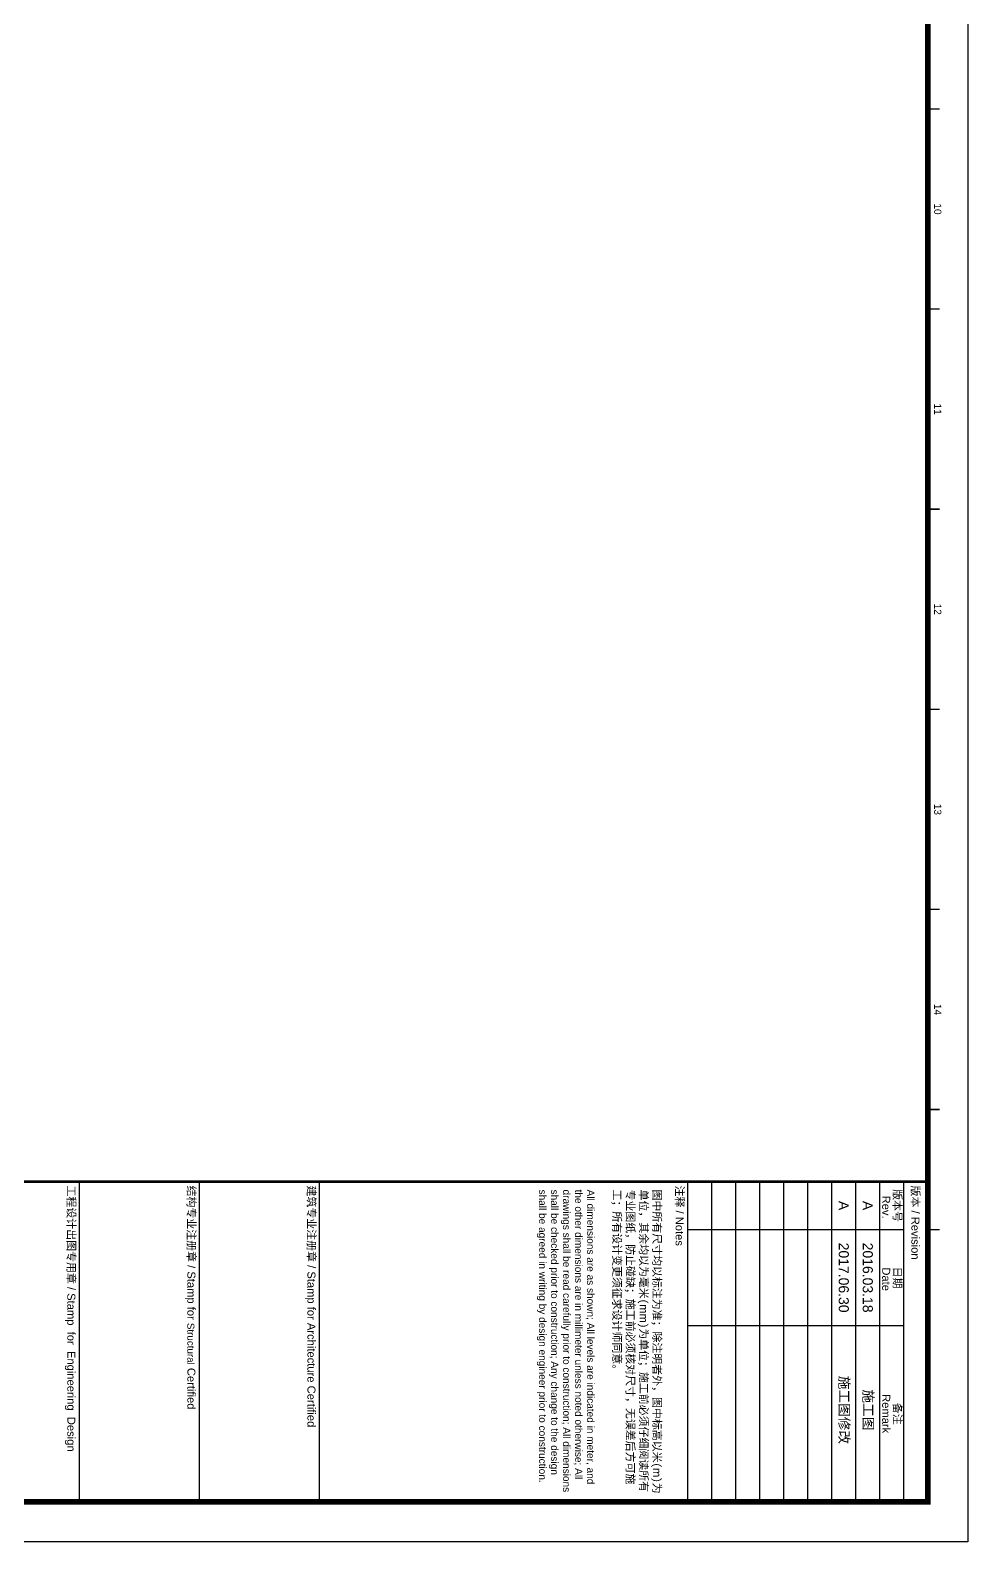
# Model space of a CAD drawing. Extents: x 447078 to 1776277, y 243534 to 519428.
# Drawn here: x 560708 to 565394, y 295999 to 303553 of the extents above; entities that cross this region are included whole.
import ezdxf
from ezdxf.enums import TextEntityAlignment as Align

# ---------------------------------------------------------------- set-up
doc = ezdxf.new("R2010")
doc.units = 0
doc.header["$LTSCALE"] = 1000
doc.header["$MEASUREMENT"] = 0
for name, color, linetype in [('G-0-XREF', 2, 'Continuous'), ('图框CCDI_B0GA1+0.00$0$G-ANNO-TEXT', 33, 'Continuous'), ('图框CCDI_B0GA1+0.00$0$G-BORD', 3, 'Continuous')]:
    doc.layers.add(name, color=color, linetype=linetype)
doc.styles.add('图框CCDI_B0GA1+0.00$0$CCDI_T_G01', font='arial.ttf')
doc.styles.add('图框CCDI_B0GA1+0.00$0$Standard', font='txt')

# ---------------------------------------------------------------- blocks, each defined once
blk = doc.blocks.new('图框CCDI_B0GA1+0.00')
at = {"layer": '图框CCDI_B0GA1+0.00$0$G-BORD'}
blk.add_lwpolyline([(0, 59400), (84100, 59400), (84100, 0), (0, 0)], close=True, dxfattribs=at)
for points, const_width in [([(48300, 58400), (48300, 58700)], 35), ([(53300, 58400), (53300, 58700)], 35), ([(58300, 58400), (58300, 58700)], 35), ([(63300, 58400), (63300, 58700)], 35), ([(68300, 58400), (68300, 58700)], 35), ([(73300, 58400), (73300, 58700)], 35), ([(76300, 58400), (76300, 58700)], 35), ([(75100, 1000), (75100, 58400)], 70), ([(75100, 57800), (83100, 57800)], 35), ([(76300, 52400), (76300, 57800)], 35), ([(78700, 52400), (78700, 57800)], 35), ([(75100, 57200), (83100, 57200)], 35), ([(75100, 56600), (83100, 56600)], 35), ([(75100, 56000), (83100, 56000)], 35), ([(75100, 55400), (83100, 55400)], 35), ([(75100, 54800), (83100, 54800)], 35), ([(75100, 54200), (83100, 54200)], 35), ([(75100, 53600), (83100, 53600)], 35), ([(75100, 53000), (83100, 53000)], 35), ([(75100, 52400), (83100, 52400)], 35), ([(75100, 43200), (83100, 43200)], 35), ([(75100, 40200), (83100, 40200)], 35), ([(75100, 37200), (83100, 37200)], 35)]:
    blk.add_lwpolyline(points, dxfattribs=dict(at, const_width=const_width))
at = {"layer": '图框CCDI_B0GA1+0.00$0$G-BORD', "const_width": 140}
blk.add_lwpolyline([(3300, 58400), (83100, 58400), (83100, 1000), (3300, 1000)], close=True, dxfattribs=at)
at = {"layer": '图框CCDI_B0GA1+0.00$0$G-ANNO-TEXT', "style": '图框CCDI_B0GA1+0.00$0$CCDI_T_G01'}
for s, p in [('10', (50800, 58650)), ('11', (55800, 58650)), ('12', (60800, 58650)), ('13', (65800, 58650)), ('14', (70800, 58650))]:
    blk.add_text(s, height=180, dxfattribs=at).set_placement(p, align=Align.MIDDLE_CENTER)
at = {"layer": '图框CCDI_B0GA1+0.00$0$G-ANNO-TEXT'}
for s, insert, char_height, width, attachment_point, style in [('{\\fSimSun|b0|i0|c134|p54;版本} / Revision', (75200, 58080), 200, 7900, 4, '图框CCDI_B0GA1+0.00$0$CCDI_T_G01'), ('{\\fArial|b0|i0|c0|p34;2016.03.18}', (77500, 56900), 250, 2400, 5, '图框CCDI_B0GA1+0.00$0$Standard'), ('{\\fSimSun|b0|i0|c134|p2;施工图}', (80806, 56900), 250, 2400, 5, '图框CCDI_B0GA1+0.00$0$Standard'), ('A', (75700, 56900), 250, 1200, 5, '图框CCDI_B0GA1+0.00$0$CCDI_T_G01'), ('A', (75700, 56300), 250, 1200, 5, '图框CCDI_B0GA1+0.00$0$CCDI_T_G01'), ('{\\fArial|b0|i0|c0|p34;2017.06.30}', (77500, 56300), 250, 2400, 5, '图框CCDI_B0GA1+0.00$0$Standard'), ('{\\fSimSun|b0|i0|c134|p2;施工图修改}', (80806, 56300), 250, 2400, 5, '图框CCDI_B0GA1+0.00$0$Standard'), ('{\\fSimSun|b0|i0|c134|p54;注释} / {\\fArial|b0|i0|c238|p34;Notes}', (75200, 52300), 200, 7900, 1, '图框CCDI_B0GA1+0.00$0$CCDI_T_G01'), ('{\\fSimSun|b0|i0|c134|p54;图中所有尺寸均以标注为准；除注明者外，图中标高以米(\\fArial|b0|i0|c238|p34;m\\fSimSun|b0|i0|c134|p54;)为单位，其余均以为毫米(\\fArial|b0|i0|c238|p34;mm\\fSimSun|b0|i0|c134|p54;)为单位；施工前必须仔细阅读所有专业图纸，防止碰缺；施工前必须核对尺寸，无误差后方可施工；所有设计变更须征求设计师同意。\\P\\fSimSun|b1|i0|c134|p54;\\P\\fArial|b0|i0|c0|p34;\\H0.9x;All dimensions are as shown; All levels are indicated in meter, and the other dimensions are in millimeter unless noted otherwise; All drawings shall be read carefully prior to construction; All dimensions shall be checked prior to construction; Any change to the design shall be agreed in writing by design engineer prior to construction.}', (75300, 51736), 200, 7600, 1, '图框CCDI_B0GA1+0.00$0$CCDI_T_G01'), ('{\\fSimSun|b0|i0|c134|p54;建筑专业注册章} / Stamp for Architecture Certified', (75200, 43100), 200, 7900, 1, '图框CCDI_B0GA1+0.00$0$CCDI_T_G01'), ('{\\fSimSun|b0|i0|c134|p54;结构专业注册章} / Stamp for {\\H0.875x;Structural} Certified', (75200, 40100), 200, 7900, 1, '图框CCDI_B0GA1+0.00$0$CCDI_T_G01'), ('{\\fSimSun|b0|i0|c134|p54;工程设计出图专用章} / Stamp  for  Engineering  Design', (75200, 37100), 200, 7900, 1, '图框CCDI_B0GA1+0.00$0$CCDI_T_G01')]:
    blk.add_mtext(s, dxfattribs=dict(at, insert=insert, char_height=char_height, width=width, attachment_point=attachment_point, style=style))
at = {"layer": '图框CCDI_B0GA1+0.00$0$G-ANNO-TEXT', "char_height": 200, "attachment_point": 5, "line_spacing_factor": 0.84, "style": '图框CCDI_B0GA1+0.00$0$CCDI_T_G01'}
for s, insert, width in [('{\\fSimSun|b0|i0|c134|p54;版本号\\P} Rev.', (75700, 57500), 1200), ('{\\fSimSun|b0|i0|c134|p54;日期\\P} Date', (77500, 57500), 2400), ('{\\fSimSun|b0|i0|c134|p54;备注\\P}Remark', (80900, 57500), 4400)]:
    blk.add_mtext(s, dxfattribs=dict(at, insert=insert, width=width))

msp = doc.modelspace()

# ---------------------------------------------------------------- block references
at = {"layer": 'G-0-XREF', "xscale": 0.2, "yscale": 0.2, "zscale": 0.2, "rotation": 270}
msp.add_blockref('图框CCDI_B0GA1+0.00', (553513.7, 312819.2), dxfattribs=at)

doc.saveas('drawing.dxf')
